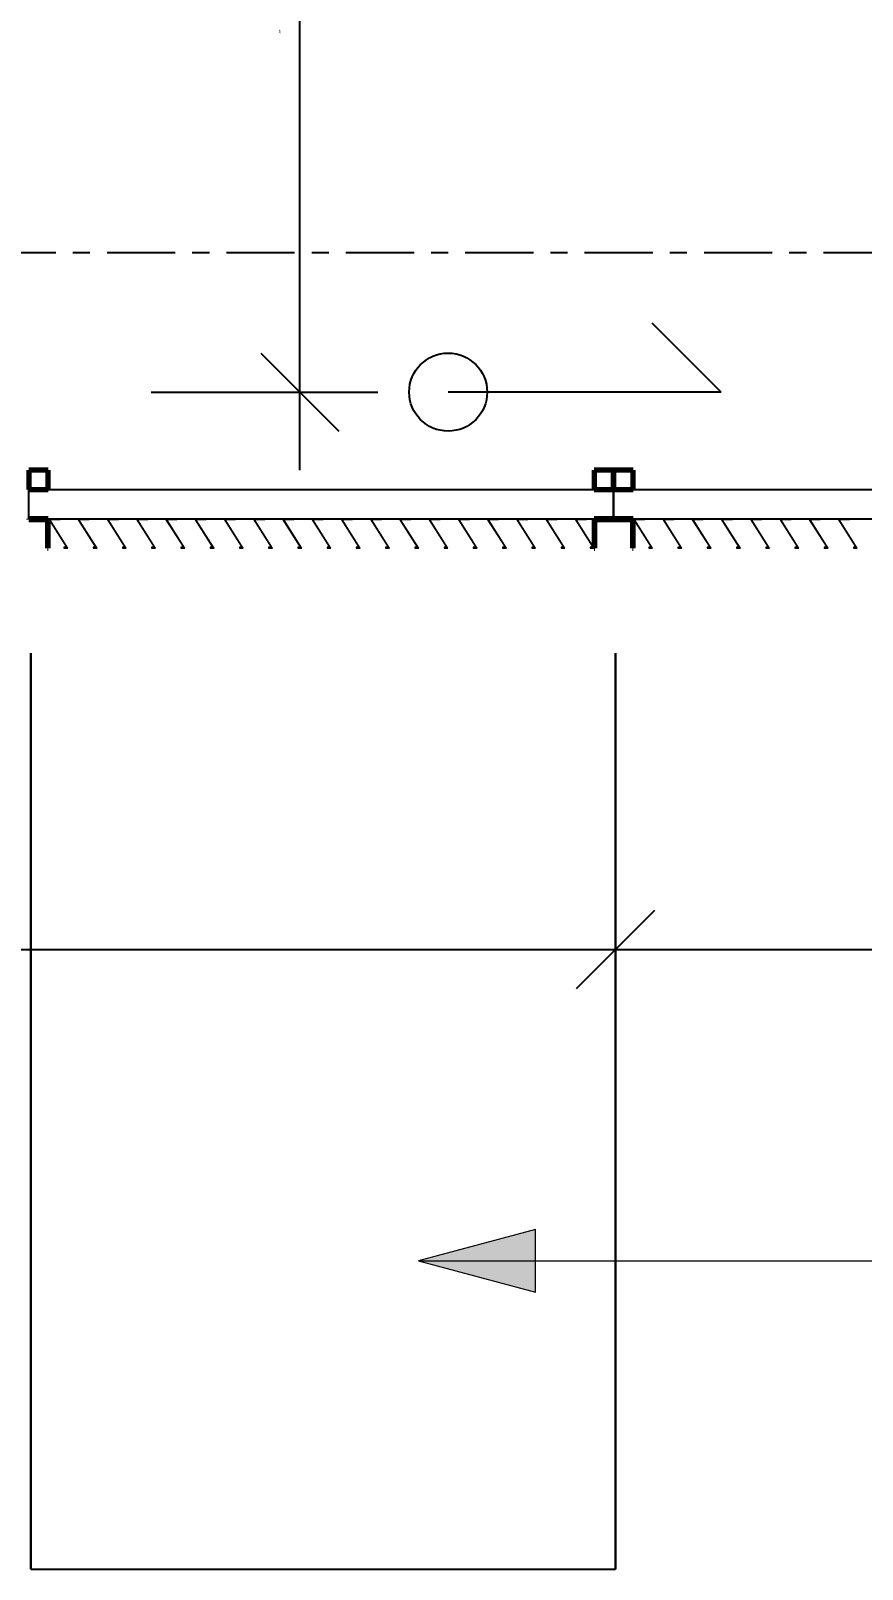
# Model space of a CAD drawing. Header units: millimetres. Extents: x -1379 to 1385823, y -4884429 to 548763.
# Drawn here: x 460519 to 462651, y -2318048 to -2314101 of the extents above; entities that cross this region are included whole.
import ezdxf

# ---------------------------------------------------------------- set-up
doc = ezdxf.new("R2010")
doc.units = ezdxf.units.MM
doc.linetypes.add('CENTER', pattern=[50.8, 31.75, -6.35, 6.35, -6.35])
doc.linetypes.add('TA_GL_000.70000', pattern=[1.925, 0.7, -0.175, 0.175, -0.175, 0.7])
for name, color, linetype in [('000 - 0_SYM_DWG_GRIDLINE_MAIN_COLOR_251', 7, 'Continuous'), ('000 - CONCRETE_EX_BUILDING_SUB_COLOR_251', 7, 'Continuous'), ('000 - D I M', 7, 'Continuous'), ('000 - GRID', 7, 'CENTER')]:
    doc.layers.add(name, color=color, linetype=linetype)
doc.layers.add('000 - CONCRETE_EX_LOUVERS_DEF_SUB', color=7, linetype='Continuous', plot=False)
for name, color, linetype, lineweight in [('A-ANNO-NOTE', 7, 'Continuous', 35), ('A-GLAZ-CURT', 7, 'Continuous', 35), ('G-ANNO-TEXT', 7, 'Continuous', 9)]:
    doc.layers.add(name, color=color, linetype=linetype, lineweight=lineweight)
doc.styles.add('Arial_2', font='arial.ttf', dxfattribs={"height": 3})
doc.styles.add('TA', font='', dxfattribs={"height": 4.5})
doc.styles.get('TA').set_extended_font_data('Cordia New')
doc.dimstyles.new('DPA-DIM-3_0_T-T', dxfattribs={"dimscale": 304.8, "dimtxt": 306.07782, "dimasz": 0.656168, "dimexe": 0.656168, "dimexo": 0.0625, "dimgap": 0.164042, "dimtad": 1, "dimdec": 0, "dimzin": 0, "dimdsep": 46, "dimtxsty": 'Arial_2', "dimblk1": 'OBLIQUE', "dimblk2": 'OBLIQUE', "dimsah": 1, "dimcen": 0.09, "dimdle": 0.656168, "dimclrd": 7, "dimclre": 7, "dimclrt": 7, "dimadec": 8, "dimazin": 0, "dimtfac": 1, "dimtdec": 4, "dimtix": 1, "dimtmove": 0, "dimatfit": 3, "dimfxl": 1.312336, "dimfxlon": 1, "dimtvp": 1, "dimtolj": 1, "dimtzin": 0, "dimarcsym": 2})

# ---------------------------------------------------------------- blocks, each defined once
blk = doc.blocks.new('DPA_CP_Entrance Louver Grill Vertical Z - Louver Grill Vertical Z-5053933-IV01 - LOWER ROOF LEVEL PLAN')
at = {"layer": '000 - CONCRETE_EX_LOUVERS_DEF_SUB', "color": 7, "lineweight": 70}
for p, q in [((-700, 0), (-750, 0)), ((-750, 0), (-750, -50)), ((-700, -50), (-700, 0)), ((750, 0), (700, 0)), ((700, 0), (700, -50)), ((750, -50), (750, 0)), ((-750, -50), (-700, -50)), ((700, -50), (750, -50)), ((-700, -125), (-750, -125)), ((-750, -125), (-750, -127)), ((-750, -127), (-702, -127)), ((-702, -127), (-702, -200)), ((-700, -200), (-700, -125)), ((750, -125), (700, -125)), ((700, -125), (700, -200)), ((702, -200), (702, -127)), ((702, -127), (750, -127)), ((750, -127), (750, -125)), ((-702, -200), (-700, -200)), ((700, -200), (702, -200))]:
    blk.add_line(p, q, dxfattribs=at)
at = {"layer": '000 - CONCRETE_EX_LOUVERS_DEF_SUB', "color": 7}
for p, q in [((-750, -125), (-750, -50)), ((-750, -50), (750, -50)), ((750, -50), (750, -125)), ((-750, -125), (750, -125))]:
    blk.add_line(p, q, dxfattribs=at)
blk = doc.blocks.new('GM_Louver Grill Vertical Z1 - Z Profile-V401-IV01 - LOWER ROOF LEVEL PLAN')
at = {"layer": '000 - CONCRETE_EX_LOUVERS_DEF_SUB', "color": 7, "lineweight": 9}
for p, q in [((30, 0), (0.1, 0)), ((0.1, 0), (46.4, -73)), ((30, -2), (30, 0)), ((50, -75), (3.7, -2)), ((3.7, -2), (30, -2)), ((46.4, -73), (40, -73)), ((40, -73), (40, -75)), ((40, -75), (50, -75))]:
    blk.add_line(p, q, dxfattribs=at)
blk = doc.blocks.new('GM_Louver Grill Vertical Z1 - Z Profile-V402-IV01 - LOWER ROOF LEVEL PLAN')
at = {"layer": '000 - CONCRETE_EX_LOUVERS_DEF_SUB', "color": 7, "lineweight": 9}
for p, q in [((30, 0), (0.1, 0)), ((0.1, 0), (46.4, -73)), ((30, -2), (30, 0)), ((50, -75), (3.7, -2)), ((3.7, -2), (30, -2)), ((46.4, -73), (40, -73)), ((40, -73), (40, -75)), ((40, -75), (50, -75))]:
    blk.add_line(p, q, dxfattribs=at)
blk = doc.blocks.new('GM_Louver Grill Vertical Z1 - Z Profile-V403-IV01 - LOWER ROOF LEVEL PLAN')
at = {"layer": '000 - CONCRETE_EX_LOUVERS_DEF_SUB', "color": 7, "lineweight": 9}
for p, q in [((30, 0), (0.1, 0)), ((0.1, 0), (46.4, -73)), ((30, -2), (30, 0)), ((50, -75), (3.7, -2)), ((3.7, -2), (30, -2)), ((46.4, -73), (40, -73)), ((40, -73), (40, -75)), ((40, -75), (50, -75))]:
    blk.add_line(p, q, dxfattribs=at)
blk = doc.blocks.new('GM_Louver Grill Vertical Z1 - Z Profile-V404-IV01 - LOWER ROOF LEVEL PLAN')
at = {"layer": '000 - CONCRETE_EX_LOUVERS_DEF_SUB', "color": 7, "lineweight": 9}
for p, q in [((30, 0), (0.1, 0)), ((0.1, 0), (46.4, -73)), ((30, -2), (30, 0)), ((50, -75), (3.7, -2)), ((3.7, -2), (30, -2)), ((46.4, -73), (40, -73)), ((40, -73), (40, -75)), ((40, -75), (50, -75))]:
    blk.add_line(p, q, dxfattribs=at)
blk = doc.blocks.new('GM_Louver Grill Vertical Z1 - Z Profile-V405-IV01 - LOWER ROOF LEVEL PLAN')
at = {"layer": '000 - CONCRETE_EX_LOUVERS_DEF_SUB', "color": 7, "lineweight": 9}
for p, q in [((30, 0), (0.1, 0)), ((0.1, 0), (46.4, -73)), ((30, -2), (30, 0)), ((50, -75), (3.7, -2)), ((3.7, -2), (30, -2)), ((46.4, -73), (40, -73)), ((40, -73), (40, -75)), ((40, -75), (50, -75))]:
    blk.add_line(p, q, dxfattribs=at)
blk = doc.blocks.new('GM_Louver Grill Vertical Z1 - Z Profile-V406-IV01 - LOWER ROOF LEVEL PLAN')
at = {"layer": '000 - CONCRETE_EX_LOUVERS_DEF_SUB', "color": 7, "lineweight": 9}
for p, q in [((30, 0), (0.1, 0)), ((0.1, 0), (46.4, -73)), ((30, -2), (30, 0)), ((50, -75), (3.7, -2)), ((3.7, -2), (30, -2)), ((46.4, -73), (40, -73)), ((40, -73), (40, -75)), ((40, -75), (50, -75))]:
    blk.add_line(p, q, dxfattribs=at)
blk = doc.blocks.new('GM_Louver Grill Vertical Z1 - Z Profile-V407-IV01 - LOWER ROOF LEVEL PLAN')
at = {"layer": '000 - CONCRETE_EX_LOUVERS_DEF_SUB', "color": 7, "lineweight": 9}
for p, q in [((30, 0), (0.1, 0)), ((0.1, 0), (46.4, -73)), ((30, -2), (30, 0)), ((50, -75), (3.7, -2)), ((3.7, -2), (30, -2)), ((46.4, -73), (40, -73)), ((40, -73), (40, -75)), ((40, -75), (50, -75))]:
    blk.add_line(p, q, dxfattribs=at)
blk = doc.blocks.new('GM_Louver Grill Vertical Z1 - Z Profile-V408-IV01 - LOWER ROOF LEVEL PLAN')
at = {"layer": '000 - CONCRETE_EX_LOUVERS_DEF_SUB', "color": 7, "lineweight": 9}
for p, q in [((30, 0), (0.1, 0)), ((0.1, 0), (46.4, -73)), ((30, -2), (30, 0)), ((50, -75), (3.7, -2)), ((3.7, -2), (30, -2)), ((46.4, -73), (40, -73)), ((40, -73), (40, -75)), ((40, -75), (50, -75))]:
    blk.add_line(p, q, dxfattribs=at)
blk = doc.blocks.new('GM_Louver Grill Vertical Z1 - Z Profile-V409-IV01 - LOWER ROOF LEVEL PLAN')
at = {"layer": '000 - CONCRETE_EX_LOUVERS_DEF_SUB', "color": 7, "lineweight": 9}
for p, q in [((30, 0), (0.1, 0)), ((0.1, 0), (46.4, -73)), ((30, -2), (30, 0)), ((50, -75), (3.7, -2)), ((3.7, -2), (30, -2)), ((46.4, -73), (40, -73)), ((40, -73), (40, -75)), ((40, -75), (50, -75))]:
    blk.add_line(p, q, dxfattribs=at)
blk = doc.blocks.new('GM_Louver Grill Vertical Z1 - Z Profile-V410-IV01 - LOWER ROOF LEVEL PLAN')
at = {"layer": '000 - CONCRETE_EX_LOUVERS_DEF_SUB', "color": 7, "lineweight": 9}
for p, q in [((30, 0), (0.1, 0)), ((0.1, 0), (46.4, -73)), ((30, -2), (30, 0)), ((50, -75), (3.7, -2)), ((3.7, -2), (30, -2)), ((46.4, -73), (40, -73)), ((40, -73), (40, -75)), ((40, -75), (50, -75))]:
    blk.add_line(p, q, dxfattribs=at)
blk = doc.blocks.new('GM_Louver Grill Vertical Z1 - Z Profile-V411-IV01 - LOWER ROOF LEVEL PLAN')
at = {"layer": '000 - CONCRETE_EX_LOUVERS_DEF_SUB', "color": 7, "lineweight": 9}
for p, q in [((30, 0), (0.1, 0)), ((0.1, 0), (46.4, -73)), ((30, -2), (30, 0)), ((50, -75), (3.7, -2)), ((3.7, -2), (30, -2)), ((46.4, -73), (40, -73)), ((40, -73), (40, -75)), ((40, -75), (50, -75))]:
    blk.add_line(p, q, dxfattribs=at)
blk = doc.blocks.new('GM_Louver Grill Vertical Z1 - Z Profile-V412-IV01 - LOWER ROOF LEVEL PLAN')
at = {"layer": '000 - CONCRETE_EX_LOUVERS_DEF_SUB', "color": 7, "lineweight": 9}
for p, q in [((30, 0), (0.1, 0)), ((0.1, 0), (46.4, -73)), ((30, -2), (30, 0)), ((50, -75), (3.7, -2)), ((3.7, -2), (30, -2)), ((46.4, -73), (40, -73)), ((40, -73), (40, -75)), ((40, -75), (50, -75))]:
    blk.add_line(p, q, dxfattribs=at)
blk = doc.blocks.new('GM_Louver Grill Vertical Z1 - Z Profile-V413-IV01 - LOWER ROOF LEVEL PLAN')
at = {"layer": '000 - CONCRETE_EX_LOUVERS_DEF_SUB', "color": 7, "lineweight": 9}
for p, q in [((30, 0), (0.1, 0)), ((0.1, 0), (46.4, -73)), ((30, -2), (30, 0)), ((50, -75), (3.7, -2)), ((3.7, -2), (30, -2)), ((46.4, -73), (40, -73)), ((40, -73), (40, -75)), ((40, -75), (50, -75))]:
    blk.add_line(p, q, dxfattribs=at)
blk = doc.blocks.new('GM_Louver Grill Vertical Z1 - Z Profile-V414-IV01 - LOWER ROOF LEVEL PLAN')
at = {"layer": '000 - CONCRETE_EX_LOUVERS_DEF_SUB', "color": 7, "lineweight": 9}
for p, q in [((30, 0), (0.1, 0)), ((0.1, 0), (46.4, -73)), ((30, -2), (30, 0)), ((50, -75), (3.7, -2)), ((3.7, -2), (30, -2)), ((46.4, -73), (40, -73)), ((40, -73), (40, -75)), ((40, -75), (50, -75))]:
    blk.add_line(p, q, dxfattribs=at)
blk = doc.blocks.new('GM_Louver Grill Vertical Z1 - Z Profile-V415-IV01 - LOWER ROOF LEVEL PLAN')
at = {"layer": '000 - CONCRETE_EX_LOUVERS_DEF_SUB', "lineweight": 9}
h = blk.add_hatch(dxfattribs=at)
h.set_pattern_fill('FP_46', style=0, pattern_type=2)
h.set_pattern_definition([(50, (-227721.46, 2322710.5), (728.7365, -63.75582), [76.2, -838.2]), (355, (-227721.5, 2322710.5), (-140.97162, 764.2276), [60.96, -670.56]), (100.451, (-227660.74, 2322705.2), (587.77, 700.46675), [64.76, -712.36]), (46.184, (-227721.5, 2322913.7), (1084.31624, -168.17096), [114.3, -1257.3]), (96.636, (-227631.1, 2322899.7), (949.6099, 989.70985), [97.14, -1068.54]), (351.184, (-227721.5, 2322913.7), (949.62055, 989.70115), [91.44, -1005.84]), (21, (-227619.86, 2322862.9), (606.45787, -409.06057), [76.2, -838.2]), (326, (-227619.9, 2322862.9), (247.20834, 736.75292), [60.96, -670.56]), (71.451, (-227569.3, 2322828.8), (853.66825, 327.68547), [64.76, -712.36]), (37.5, (-227721.46, 2322710.48), (12.354693, 338.22012), [33.528, -628.904, 33.528, -1320.292]), (37.5, (-227721.46, 2322710.48), (12.354693, 338.22012), [-695.96, -647.192, 33.528, -639.572]), (7.5, (-227721.46, 2322710.48), (267.278874, 400.722127), [33.528, -354.584, 33.528, -870.204]), (7.5, (-227721.46, 2322710.48), (267.278874, 400.722127), [-421.64, -613.664, 33.528, -223.012]), (327.5, (-227948.03, 2322710.48), (542.36333, -22.915345), [33.528, -220.472, 33.528, -1810.512]), (327.5, (-227948.03, 2322710.48), (542.36333, -22.915345), [-287.528, -758.952, 33.528, -1018.032]), (317.5, (-228049.63, 2322710.5), (592.51696, 101.70711), [33.528, -296.672, 33.528, -1239.52]), (317.5, (-228049.63, 2322710.5), (592.51696, 101.70711), [-363.728, -492.76, 33.528, -713.232])])
h.paths.add_polyline_path([(50, -75), (3.7, -2), (30, -2), (30, 0), (0.1, 0), (46.4, -73), (40, -73), (40, -75)])
at = {"layer": '000 - CONCRETE_EX_LOUVERS_DEF_SUB', "color": 7, "lineweight": 9}
for p, q in [((30, 0), (0.1, 0)), ((0.1, 0), (46.4, -73)), ((30, -2), (30, 0)), ((50, -75), (3.7, -2)), ((3.7, -2), (30, -2)), ((46.4, -73), (40, -73)), ((40, -73), (40, -75)), ((40, -75), (50, -75))]:
    blk.add_line(p, q, dxfattribs=at)
blk = doc.blocks.new('GM_Louver Grill Vertical Z1 - Z Profile-V416-IV01 - LOWER ROOF LEVEL PLAN')
at = {"layer": '000 - CONCRETE_EX_LOUVERS_DEF_SUB', "lineweight": 9}
h = blk.add_hatch(dxfattribs=at)
h.set_pattern_fill('FP_47', style=0, pattern_type=2)
h.set_pattern_definition([(50, (-227646.46, 2322710.5), (728.7365, -63.75582), [76.2, -838.2]), (355, (-227646.5, 2322710.5), (-140.97162, 764.2276), [60.96, -670.56]), (100.451, (-227585.74, 2322705.2), (587.77, 700.46675), [64.76, -712.36]), (46.184, (-227646.5, 2322913.7), (1084.31624, -168.17096), [114.3, -1257.3]), (96.636, (-227556.1, 2322899.7), (949.6099, 989.70985), [97.14, -1068.54]), (351.184, (-227646.5, 2322913.7), (949.62055, 989.70115), [91.44, -1005.84]), (21, (-227544.86, 2322862.9), (606.45787, -409.06057), [76.2, -838.2]), (326, (-227544.9, 2322862.9), (247.20834, 736.75292), [60.96, -670.56]), (71.451, (-227494.3, 2322828.8), (853.66825, 327.68547), [64.76, -712.36]), (37.5, (-227646.46, 2322710.48), (12.354693, 338.22012), [33.528, -628.904, 33.528, -1320.292]), (37.5, (-227646.46, 2322710.48), (12.354693, 338.22012), [-695.96, -647.192, 33.528, -639.572]), (7.5, (-227646.46, 2322710.48), (267.278874, 400.722127), [33.528, -354.584, 33.528, -870.204]), (7.5, (-227646.46, 2322710.48), (267.278874, 400.722127), [-421.64, -613.664, 33.528, -223.012]), (327.5, (-227873.03, 2322710.48), (542.36333, -22.915345), [33.528, -220.472, 33.528, -1810.512]), (327.5, (-227873.03, 2322710.48), (542.36333, -22.915345), [-287.528, -758.952, 33.528, -1018.032]), (317.5, (-227974.63, 2322710.5), (592.51696, 101.70711), [33.528, -296.672, 33.528, -1239.52]), (317.5, (-227974.63, 2322710.5), (592.51696, 101.70711), [-363.728, -492.76, 33.528, -713.232])])
h.paths.add_polyline_path([(50, -75), (3.7, -2), (30, -2), (30, 0), (0.1, 0), (46.4, -73), (40, -73), (40, -75)])
at = {"layer": '000 - CONCRETE_EX_LOUVERS_DEF_SUB', "color": 7, "lineweight": 9}
for p, q in [((30, 0), (0.1, 0)), ((0.1, 0), (46.4, -73)), ((30, -2), (30, 0)), ((50, -75), (3.7, -2)), ((3.7, -2), (30, -2)), ((46.4, -73), (40, -73)), ((40, -73), (40, -75)), ((40, -75), (50, -75))]:
    blk.add_line(p, q, dxfattribs=at)
blk = doc.blocks.new('GM_Louver Grill Vertical Z1 - Z Profile-V417-IV01 - LOWER ROOF LEVEL PLAN')
at = {"layer": '000 - CONCRETE_EX_LOUVERS_DEF_SUB', "color": 7, "lineweight": 9}
for p, q in [((30, 0), (0.1, 0)), ((0.1, 0), (46.4, -73)), ((30, -2), (30, 0)), ((50, -75), (3.7, -2)), ((3.7, -2), (30, -2)), ((46.4, -73), (40, -73)), ((40, -73), (40, -75)), ((40, -75), (50, -75))]:
    blk.add_line(p, q, dxfattribs=at)
blk = doc.blocks.new('GM_Louver Grill Vertical Z1 - Z Profile-V418-IV01 - LOWER ROOF LEVEL PLAN')
at = {"layer": '000 - CONCRETE_EX_LOUVERS_DEF_SUB', "color": 7, "lineweight": 9}
for p, q in [((30, 0), (0.1, 0)), ((0.1, 0), (46.4, -73)), ((30, -2), (30, 0)), ((50, -75), (3.7, -2)), ((3.7, -2), (30, -2)), ((46.4, -73), (40, -73)), ((40, -73), (40, -75)), ((40, -75), (50, -75))]:
    blk.add_line(p, q, dxfattribs=at)
blk = doc.blocks.new('GM_Louver Grill Vertical Z1 - Z Profile-V419-IV01 - LOWER ROOF LEVEL PLAN')
at = {"layer": '000 - CONCRETE_EX_LOUVERS_DEF_SUB', "color": 7, "lineweight": 9}
for p, q in [((30, 0), (0.1, 0)), ((0.1, 0), (46.4, -73)), ((30, -2), (30, 0)), ((50, -75), (3.7, -2)), ((3.7, -2), (30, -2)), ((46.4, -73), (40, -73)), ((40, -73), (40, -75)), ((40, -75), (50, -75))]:
    blk.add_line(p, q, dxfattribs=at)
blk = doc.blocks.new('GM_Louver Grill Vertical Z1 - Z Profile-V430-IV01 - LOWER ROOF LEVEL PLAN')
at = {"layer": '000 - CONCRETE_EX_LOUVERS_DEF_SUB', "color": 7, "lineweight": 9}
for p, q in [((30, 0), (0.1, 0)), ((0.1, 0), (46.4, -73)), ((30, -2), (30, 0)), ((50, -75), (3.7, -2)), ((3.7, -2), (30, -2)), ((46.4, -73), (40, -73)), ((40, -73), (40, -75)), ((40, -75), (50, -75))]:
    blk.add_line(p, q, dxfattribs=at)
blk = doc.blocks.new('GM_Louver Grill Vertical Z1 - Z Profile-V431-IV01 - LOWER ROOF LEVEL PLAN')
at = {"layer": '000 - CONCRETE_EX_LOUVERS_DEF_SUB', "color": 7, "lineweight": 9}
for p, q in [((30, 0), (0.1, 0)), ((0.1, 0), (46.4, -73)), ((30, -2), (30, 0)), ((50, -75), (3.7, -2)), ((3.7, -2), (30, -2)), ((46.4, -73), (40, -73)), ((40, -73), (40, -75)), ((40, -75), (50, -75))]:
    blk.add_line(p, q, dxfattribs=at)
blk = doc.blocks.new('GM_Louver Grill Vertical Z1 - Z Profile-V432-IV01 - LOWER ROOF LEVEL PLAN')
at = {"layer": '000 - CONCRETE_EX_LOUVERS_DEF_SUB', "color": 7, "lineweight": 9}
for p, q in [((30, 0), (0.1, 0)), ((0.1, 0), (46.4, -73)), ((30, -2), (30, 0)), ((50, -75), (3.7, -2)), ((3.7, -2), (30, -2)), ((46.4, -73), (40, -73)), ((40, -73), (40, -75)), ((40, -75), (50, -75))]:
    blk.add_line(p, q, dxfattribs=at)
blk = doc.blocks.new('GM_Louver Grill Vertical Z1 - Z Profile-V433-IV01 - LOWER ROOF LEVEL PLAN')
at = {"layer": '000 - CONCRETE_EX_LOUVERS_DEF_SUB', "color": 7, "lineweight": 9}
for p, q in [((30, 0), (0.1, 0)), ((0.1, 0), (46.4, -73)), ((30, -2), (30, 0)), ((50, -75), (3.7, -2)), ((3.7, -2), (30, -2)), ((46.4, -73), (40, -73)), ((40, -73), (40, -75)), ((40, -75), (50, -75))]:
    blk.add_line(p, q, dxfattribs=at)
blk = doc.blocks.new('GM_Louver Grill Vertical Z1 - Z Profile-V434-IV01 - LOWER ROOF LEVEL PLAN')
at = {"layer": '000 - CONCRETE_EX_LOUVERS_DEF_SUB', "lineweight": 9}
h = blk.add_hatch(dxfattribs=at)
h.set_pattern_fill('FP_49', style=0, pattern_type=2)
h.set_pattern_definition([(50, (-229221.46, 2322710.5), (728.7365, -63.75582), [76.2, -838.2]), (355, (-229221.5, 2322710.5), (-140.97162, 764.2276), [60.96, -670.56]), (100.451, (-229160.74, 2322705.2), (587.77, 700.46675), [64.76, -712.36]), (46.184, (-229221.5, 2322913.7), (1084.31624, -168.17096), [114.3, -1257.3]), (96.636, (-229131.1, 2322899.7), (949.6099, 989.70985), [97.14, -1068.54]), (351.184, (-229221.5, 2322913.7), (949.62055, 989.70115), [91.44, -1005.84]), (21, (-229119.86, 2322862.9), (606.45787, -409.06057), [76.2, -838.2]), (326, (-229119.9, 2322862.9), (247.20834, 736.75292), [60.96, -670.56]), (71.451, (-229069.3, 2322828.8), (853.66825, 327.68547), [64.76, -712.36]), (37.5, (-229221.46, 2322710.48), (12.354693, 338.22012), [33.528, -628.904, 33.528, -1320.292]), (37.5, (-229221.46, 2322710.48), (12.354693, 338.22012), [-695.96, -647.192, 33.528, -639.572]), (7.5, (-229221.46, 2322710.48), (267.278874, 400.722127), [33.528, -354.584, 33.528, -870.204]), (7.5, (-229221.46, 2322710.48), (267.278874, 400.722127), [-421.64, -613.664, 33.528, -223.012]), (327.5, (-229448.03, 2322710.48), (542.36333, -22.915345), [33.528, -220.472, 33.528, -1810.512]), (327.5, (-229448.03, 2322710.48), (542.36333, -22.915345), [-287.528, -758.952, 33.528, -1018.032]), (317.5, (-229549.63, 2322710.5), (592.51696, 101.70711), [33.528, -296.672, 33.528, -1239.52]), (317.5, (-229549.63, 2322710.5), (592.51696, 101.70711), [-363.728, -492.76, 33.528, -713.232])])
h.paths.add_polyline_path([(50, -75), (3.7, -2), (30, -2), (30, 0), (0.1, 0), (46.4, -73), (40, -73), (40, -75)])
at = {"layer": '000 - CONCRETE_EX_LOUVERS_DEF_SUB', "color": 7, "lineweight": 9}
for p, q in [((30, 0), (0.1, 0)), ((0.1, 0), (46.4, -73)), ((30, -2), (30, 0)), ((50, -75), (3.7, -2)), ((3.7, -2), (30, -2)), ((46.4, -73), (40, -73)), ((40, -73), (40, -75)), ((40, -75), (50, -75))]:
    blk.add_line(p, q, dxfattribs=at)
blk = doc.blocks.new('GM_Louver Grill Vertical Z1 - Z Profile-V435-IV01 - LOWER ROOF LEVEL PLAN')
at = {"layer": '000 - CONCRETE_EX_LOUVERS_DEF_SUB', "lineweight": 9}
h = blk.add_hatch(dxfattribs=at)
h.set_pattern_fill('FP_50', style=0, pattern_type=2)
h.set_pattern_definition([(50, (-229146.46, 2322710.5), (728.7365, -63.75582), [76.2, -838.2]), (355, (-229146.5, 2322710.5), (-140.97162, 764.2276), [60.96, -670.56]), (100.451, (-229085.74, 2322705.2), (587.77, 700.46675), [64.76, -712.36]), (46.184, (-229146.5, 2322913.7), (1084.31624, -168.17096), [114.3, -1257.3]), (96.636, (-229056.1, 2322899.7), (949.6099, 989.70985), [97.14, -1068.54]), (351.184, (-229146.5, 2322913.7), (949.62055, 989.70115), [91.44, -1005.84]), (21, (-229044.86, 2322862.9), (606.45787, -409.06057), [76.2, -838.2]), (326, (-229044.9, 2322862.9), (247.20834, 736.75292), [60.96, -670.56]), (71.451, (-228994.3, 2322828.8), (853.66825, 327.68547), [64.76, -712.36]), (37.5, (-229146.46, 2322710.48), (12.354693, 338.22012), [33.528, -628.904, 33.528, -1320.292]), (37.5, (-229146.46, 2322710.48), (12.354693, 338.22012), [-695.96, -647.192, 33.528, -639.572]), (7.5, (-229146.46, 2322710.48), (267.278874, 400.722127), [33.528, -354.584, 33.528, -870.204]), (7.5, (-229146.46, 2322710.48), (267.278874, 400.722127), [-421.64, -613.664, 33.528, -223.012]), (327.5, (-229373.03, 2322710.48), (542.36333, -22.915345), [33.528, -220.472, 33.528, -1810.512]), (327.5, (-229373.03, 2322710.48), (542.36333, -22.915345), [-287.528, -758.952, 33.528, -1018.032]), (317.5, (-229474.63, 2322710.5), (592.51696, 101.70711), [33.528, -296.672, 33.528, -1239.52]), (317.5, (-229474.63, 2322710.5), (592.51696, 101.70711), [-363.728, -492.76, 33.528, -713.232])])
h.paths.add_polyline_path([(50, -75), (3.7, -2), (30, -2), (30, 0), (0.1, 0), (46.4, -73), (40, -73), (40, -75)])
at = {"layer": '000 - CONCRETE_EX_LOUVERS_DEF_SUB', "color": 7, "lineweight": 9}
for p, q in [((30, 0), (0.1, 0)), ((0.1, 0), (46.4, -73)), ((30, -2), (30, 0)), ((50, -75), (3.7, -2)), ((3.7, -2), (30, -2)), ((46.4, -73), (40, -73)), ((40, -73), (40, -75)), ((40, -75), (50, -75))]:
    blk.add_line(p, q, dxfattribs=at)
blk = doc.blocks.new('GM_Louver Grill Vertical Z1 - Z Profile-V436-IV01 - LOWER ROOF LEVEL PLAN')
at = {"layer": '000 - CONCRETE_EX_LOUVERS_DEF_SUB', "color": 7, "lineweight": 9}
for p, q in [((30, 0), (0.1, 0)), ((0.1, 0), (46.4, -73)), ((30, -2), (30, 0)), ((50, -75), (3.7, -2)), ((3.7, -2), (30, -2)), ((46.4, -73), (40, -73)), ((40, -73), (40, -75)), ((40, -75), (50, -75))]:
    blk.add_line(p, q, dxfattribs=at)
blk = doc.blocks.new('GM_Louver Grill Vertical Z1 - Z Profile-V438-IV01 - LOWER ROOF LEVEL PLAN')
at = {"layer": '000 - CONCRETE_EX_LOUVERS_DEF_SUB', "color": 7, "lineweight": 9}
for p, q in [((30, 0), (0.1, 0)), ((0.1, 0), (46.4, -73)), ((30, -2), (30, 0)), ((50, -75), (3.7, -2)), ((3.7, -2), (30, -2)), ((46.4, -73), (40, -73)), ((40, -73), (40, -75)), ((40, -75), (50, -75))]:
    blk.add_line(p, q, dxfattribs=at)
blk = doc.blocks.new('DPA_CP_Entrance Canopy - Entrance Canopy-4067023-IV01 - LOWER ROOF LEVEL PLAN')
at = {"layer": '000 - CONCRETE_EX_BUILDING_SUB_COLOR_251', "color": 7}
for p, q in [((282224.6, -2315697.7), (282224.6, -2318047.7)), ((282224.6, -2318047.7), (282224.6, -2315697.7)), ((282224.6, -2315697.7), (282224.6, -2317797.7)), ((282224.6, -2317722.7), (282224.6, -2315697.7)), ((283724.6, -2315697.7), (283724.6, -2318047.7)), ((283724.6, -2318047.7), (283724.6, -2315697.7)), ((283724.6, -2315697.7), (283724.6, -2317722.7)), ((283724.6, -2317797.7), (283724.6, -2315697.7)), ((282224.6, -2317797.7), (282224.6, -2317722.7)), ((283724.6, -2317722.7), (283724.6, -2317797.7)), ((282224.6, -2318047.7), (283724.6, -2318047.7)), ((282224.6, -2318047.7), (283724.6, -2318047.7))]:
    blk.add_line(p, q, dxfattribs=at)
blk = doc.blocks.new('_Oblique')
at = {"color": 7, "linetype": 'ByBlock', "lineweight": -2}
blk.add_line((-0.5, -0.5), (0.5, 0.5), dxfattribs=at)
blk = doc.blocks.new('*D836')
at = {"layer": '000 - D I M', "color": 7, "lineweight": -2, "transparency": 16777216}
for p, q in [((450233.8, -2316077.2), (450233.8, -2316658.1)), ((462018.8, -2316077.2), (462018.8, -2316658.1)), ((450033.8, -2316458.1), (462218.8, -2316458.1))]:
    blk.add_line(p, q, dxfattribs=at)
at = {"layer": 'Defpoints', "color": 7, "transparency": 16777216}
for p in [(450233.8, -2316058.1), (462018.8, -2316058.1), (462018.8, -2316458.1)]:
    blk.add_point(p, dxfattribs=at)
at = {"layer": '000 - D I M', "color": 7, "lineweight": -2, "transparency": 16777216, "xscale": 200, "yscale": 200, "zscale": 200, "rotation": 180}
blk.add_blockref('_Oblique', (450233.8, -2316458.1), dxfattribs=at)
at = {"layer": '000 - D I M', "color": 7, "lineweight": -2, "transparency": 16777216, "xscale": 200, "yscale": 200, "zscale": 200}
blk.add_blockref('_Oblique', (462018.8, -2316458.1), dxfattribs=at)
at = {"layer": '000 - D I M', "color": 7, "transparency": 16777216, "insert": (456126.3, -2316406.6), "char_height": 3, "width": 1384.414, "attachment_point": 5, "style": 'Arial_2'}
blk.add_mtext('\\A1;11785', dxfattribs=at)
blk = doc.blocks.new('*D846')
at = {"layer": '000 - D I M', "color": 7, "lineweight": -2, "transparency": 16777216}
for p, q in [((466293.8, -2315993.2), (466293.8, -2316658.1)), ((462018.8, -2316077.2), (462018.8, -2316658.1)), ((461818.8, -2316458.1), (466493.8, -2316458.1))]:
    blk.add_line(p, q, dxfattribs=at)
at = {"layer": 'Defpoints', "color": 7, "transparency": 16777216}
for p in [(466293.8, -2315974.1), (462018.8, -2316058.1), (466293.8, -2316458.1)]:
    blk.add_point(p, dxfattribs=at)
at = {"layer": '000 - D I M', "color": 7, "lineweight": -2, "transparency": 16777216, "xscale": 200, "yscale": 200, "zscale": 200, "rotation": 180}
blk.add_blockref('_Oblique', (462018.8, -2316458.1), dxfattribs=at)
at = {"layer": '000 - D I M', "color": 7, "lineweight": -2, "transparency": 16777216, "xscale": 200, "yscale": 200, "zscale": 200}
blk.add_blockref('_Oblique', (466293.8, -2316458.1), dxfattribs=at)
at = {"layer": '000 - D I M', "color": 7, "transparency": 16777216, "insert": (464156.3, -2316406.6), "char_height": 3, "width": 1107.531, "attachment_point": 5, "style": 'Arial_2'}
blk.add_mtext('\\A1;4275', dxfattribs=at)
blk = doc.blocks.new('AN_Symbol_Arrow Slope-seepage_short - Single-4478772-IV01 - LOWER ROOF LEVEL PLAN')
at = {"layer": 'A-ANNO-NOTE', "color": 7, "lineweight": 25}
for q in [(5.232, 1.768), (0, 0)]:
    blk.add_line((7, 0), q, dxfattribs=at)
blk.add_circle((0, 0), 1, dxfattribs=at)
blk = doc.blocks.new('*D824')
at = {"layer": '000 - D I M', "color": 7, "lineweight": -2, "transparency": 16777216}
for p, q in [((461208.7, -2315227.7), (461208.7, -2312977.7)), ((460827.8, -2313177.7), (461408.7, -2313177.7)), ((460827.8, -2315027.7), (461408.7, -2315027.7))]:
    blk.add_line(p, q, dxfattribs=at)
at = {"layer": 'Defpoints', "color": 7, "transparency": 16777216}
for p in [(460808.7, -2313177.7), (461208.7, -2313177.7), (460808.7, -2315027.7)]:
    blk.add_point(p, dxfattribs=at)
at = {"layer": '000 - D I M', "color": 7, "lineweight": -2, "transparency": 16777216, "xscale": 200, "yscale": 200, "zscale": 200}
for p, rotation in [((461208.7, -2313177.7), 90), ((461208.7, -2315027.7), 270)]:
    blk.add_blockref('_Oblique', p, dxfattribs=dict(at, rotation=rotation))
at = {"layer": '000 - D I M', "color": 7, "transparency": 16777216, "insert": (461157.2, -2314102.7), "char_height": 3, "width": 1107.531, "attachment_point": 5, "rotation": 90, "style": 'Arial_2'}
blk.add_mtext('\\A1;1850', dxfattribs=at)
blk = doc.blocks.new('*U1773')
at = {"layer": '000 - 0_SYM_DWG_GRIDLINE_MAIN_COLOR_251', "color": 7, "linetype": 'ByBlock', "ltscale": 5}
blk.add_line((20, 0), (-155.16, 0), dxfattribs=at)
at = {"color": 7, "style": 'TA', "flags": 1}
blk.add_attdef('LOCATION', (6, -6), '', height=4.5, rotation=270, dxfattribs=at)

msp = doc.modelspace()

# ---------------------------------------------------------------- hatches: boundary and pattern name
at = {"layer": 'G-ANNO-TEXT'}
msp.add_hatch(color=7, dxfattribs=at).paths.add_polyline_path([(461513.7, -2317256.3), (461813.7, -2317336.7), (461813.7, -2317175.9)])

# ---------------------------------------------------------------- linework, layer by layer
at = {"layer": 'G-ANNO-TEXT', "color": 7}
for p, q in [((461813.7, -2317175.9), (461513.7, -2317256.3)), ((461813.7, -2317336.7), (461813.7, -2317175.9)), ((461513.7, -2317256.3), (461813.7, -2317336.7)), ((461513.7, -2317256.3), (470283.5, -2317256.3))]:
    msp.add_line(p, q, dxfattribs=at)

# ---------------------------------------------------------------- block references
at = {"layer": '000 - CONCRETE_EX_LOUVERS_DEF_SUB', "color": 7}
for p in [(461263.8, -2315227.7), (462763.8, -2315227.7)]:
    msp.add_blockref('DPA_CP_Entrance Louver Grill Vertical Z - Louver Grill Vertical Z-5053933-IV01 - LOWER ROOF LEVEL PLAN', p, dxfattribs=at)
at = {"layer": '000 - CONCRETE_EX_LOUVERS_DEF_SUB', "color": 7, "lineweight": 9}
for name, p in [('GM_Louver Grill Vertical Z1 - Z Profile-V419-IV01 - LOWER ROOF LEVEL PLAN', (460563.8, -2315352.7)), ('GM_Louver Grill Vertical Z1 - Z Profile-V417-IV01 - LOWER ROOF LEVEL PLAN', (460638.8, -2315352.7)), ('GM_Louver Grill Vertical Z1 - Z Profile-V416-IV01 - LOWER ROOF LEVEL PLAN', (460713.8, -2315352.7)), ('GM_Louver Grill Vertical Z1 - Z Profile-V415-IV01 - LOWER ROOF LEVEL PLAN', (460788.8, -2315352.7)), ('GM_Louver Grill Vertical Z1 - Z Profile-V414-IV01 - LOWER ROOF LEVEL PLAN', (460863.8, -2315352.7)), ('GM_Louver Grill Vertical Z1 - Z Profile-V413-IV01 - LOWER ROOF LEVEL PLAN', (460938.8, -2315352.7)), ('GM_Louver Grill Vertical Z1 - Z Profile-V412-IV01 - LOWER ROOF LEVEL PLAN', (461013.8, -2315352.7)), ('GM_Louver Grill Vertical Z1 - Z Profile-V411-IV01 - LOWER ROOF LEVEL PLAN', (461088.8, -2315352.7)), ('GM_Louver Grill Vertical Z1 - Z Profile-V410-IV01 - LOWER ROOF LEVEL PLAN', (461163.8, -2315352.7)), ('GM_Louver Grill Vertical Z1 - Z Profile-V409-IV01 - LOWER ROOF LEVEL PLAN', (461238.8, -2315352.7)), ('GM_Louver Grill Vertical Z1 - Z Profile-V408-IV01 - LOWER ROOF LEVEL PLAN', (461313.8, -2315352.7)), ('GM_Louver Grill Vertical Z1 - Z Profile-V407-IV01 - LOWER ROOF LEVEL PLAN', (461388.8, -2315352.7)), ('GM_Louver Grill Vertical Z1 - Z Profile-V406-IV01 - LOWER ROOF LEVEL PLAN', (461463.8, -2315352.7)), ('GM_Louver Grill Vertical Z1 - Z Profile-V405-IV01 - LOWER ROOF LEVEL PLAN', (461538.8, -2315352.7)), ('GM_Louver Grill Vertical Z1 - Z Profile-V404-IV01 - LOWER ROOF LEVEL PLAN', (461613.8, -2315352.7)), ('GM_Louver Grill Vertical Z1 - Z Profile-V403-IV01 - LOWER ROOF LEVEL PLAN', (461688.8, -2315352.7)), ('GM_Louver Grill Vertical Z1 - Z Profile-V402-IV01 - LOWER ROOF LEVEL PLAN', (461763.8, -2315352.7)), ('GM_Louver Grill Vertical Z1 - Z Profile-V401-IV01 - LOWER ROOF LEVEL PLAN', (461838.8, -2315352.7)), ('GM_Louver Grill Vertical Z1 - Z Profile-V418-IV01 - LOWER ROOF LEVEL PLAN', (461913.8, -2315352.7)), ('GM_Louver Grill Vertical Z1 - Z Profile-V438-IV01 - LOWER ROOF LEVEL PLAN', (462063.8, -2315352.7)), ('GM_Louver Grill Vertical Z1 - Z Profile-V436-IV01 - LOWER ROOF LEVEL PLAN', (462138.8, -2315352.7)), ('GM_Louver Grill Vertical Z1 - Z Profile-V435-IV01 - LOWER ROOF LEVEL PLAN', (462213.8, -2315352.7)), ('GM_Louver Grill Vertical Z1 - Z Profile-V434-IV01 - LOWER ROOF LEVEL PLAN', (462288.8, -2315352.7)), ('GM_Louver Grill Vertical Z1 - Z Profile-V433-IV01 - LOWER ROOF LEVEL PLAN', (462363.8, -2315352.7)), ('GM_Louver Grill Vertical Z1 - Z Profile-V432-IV01 - LOWER ROOF LEVEL PLAN', (462438.8, -2315352.7)), ('GM_Louver Grill Vertical Z1 - Z Profile-V431-IV01 - LOWER ROOF LEVEL PLAN', (462513.8, -2315352.7)), ('GM_Louver Grill Vertical Z1 - Z Profile-V430-IV01 - LOWER ROOF LEVEL PLAN', (462588.8, -2315352.7))]:
    msp.add_blockref(name, p, dxfattribs=at)
at = {"layer": '000 - GRID', "color": 7, "linetype": 'TA_GL_000.70000', "xscale": 50, "yscale": 50, "zscale": 50, "rotation": 180}
msp.add_blockref('*U1773', (458651.9, -2314669.4), dxfattribs=at)
at = {"layer": 'A-ANNO-NOTE', "color": 7, "lineweight": 25, "xscale": 100, "yscale": 100, "zscale": 100}
msp.add_blockref('AN_Symbol_Arrow Slope-seepage_short - Single-4478772-IV01 - LOWER ROOF LEVEL PLAN', (461589.4, -2315027.7), dxfattribs=at)
at = {"layer": 'A-GLAZ-CURT', "color": 7}
msp.add_blockref('DPA_CP_Entrance Canopy - Entrance Canopy-4067023-IV01 - LOWER ROOF LEVEL PLAN', (178294.2, 0), dxfattribs=at)

# ---------------------------------------------------------------- dimensions: what is measured, and where the dimension line sits
at = {"layer": '000 - D I M', "color": 7}
dim = msp.add_linear_dim(base=(461208.7, -2313177.7), p1=(460808.7, -2315027.7), p2=(460808.7, -2313177.7), angle=90, dimstyle='DPA-DIM-3_0_T-T', override={"dimpost": '<>', "dimclrd": 7, "dimclre": 7, "dimclrt": 7, "dimfxl": 1849.999994}, dxfattribs=at)
dim.commit()
dim.dimension.update_dxf_attribs({"geometry": '*D824', "text_midpoint": (461157.2, -2314102.7)})
for base, p1, p2, override, picture, middle in [((466293.8, -2316458.1), (462018.8, -2316058.1), (466293.8, -2315974.1), {"dimpost": '<>', "dimclrd": 7, "dimclre": 7, "dimclrt": 7, "dimfxl": 4275.824609}, '*D846', (464156.3, -2316406.6)), ((462018.8, -2316458.1), (450233.8, -2316058.1), (462018.8, -2316058.1), {"dimpost": '<>', "dimclrd": 7, "dimclre": 7, "dimclrt": 7, "dimfxl": 11785}, '*D836', (456126.3, -2316406.6))]:
    dim = msp.add_linear_dim(base=base, p1=p1, p2=p2, dimstyle='DPA-DIM-3_0_T-T', override=override, dxfattribs=at)
    dim.commit()
    dim.dimension.update_dxf_attribs({"geometry": picture, "text_midpoint": middle})

doc.saveas('drawing.dxf')
